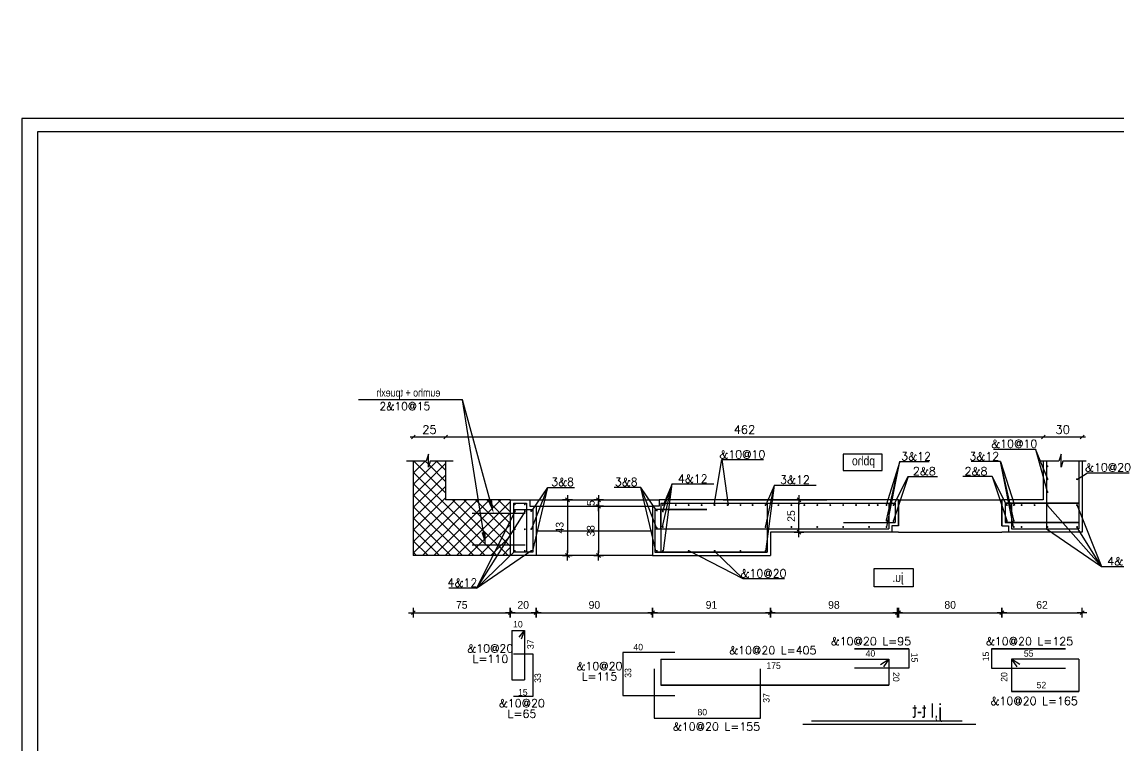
# Model space of a CAD drawing. Extents: x -4581 to 6602, y -3571 to 1684.
# Drawn here: x 2186 to 3880, y -2464 to -1347 of the extents above; entities that cross this region are included whole.
import ezdxf
from ezdxf import colors
from ezdxf.entities.mleader import LeaderData, LeaderLine
from ezdxf.enums import TextEntityAlignment as Align
from ezdxf.math import Vec2, Vec3

# ---------------------------------------------------------------- set-up
doc = ezdxf.new("R2010")
doc.units = 0
doc.header["$LTSCALE"] = 25
doc.header["$MEASUREMENT"] = 0
doc.header["$PDMODE"] = 2
doc.header["$PDSIZE"] = 5
doc.layers.get('0').update_dxf_attribs({"linetype": 'CONTINUOUS'})
doc.layers.get('DEFPOINTS').update_dxf_attribs({"linetype": 'CONTINUOUS'})
for name, color, linetype in [('A-SY', 5, 'CONTINUOUS'), ('A-TX', 3, 'CONTINUOUS'), ('DIM', 2, 'CONTINUOUS'), ('DIMS', 2, 'CONTINUOUS'), ('RAM', 4, 'CONTINUOUS'), ('S-BM', 1, 'CONTINUOUS'), ('S-DM', 2, 'CONTINUOUS'), ('S-IR', 7, 'CONTINUOUS'), ('S-IR1', 4, 'CONTINUOUS'), ('S-SY', 2, 'CONTINUOUS'), ('S-TX', 3, 'CONTINUOUS'), ('S-TX1', 4, 'CONTINUOUS'), ('TEXT-K', 4, 'CONTINUOUS')]:
    doc.layers.add(name, color=color, linetype=linetype)
doc.styles.add('ATIR', font='ATIR')
doc.styles.get("Standard").update_dxf_attribs({"font": 'HEB', "height": 18})
doc.styles.add('STANDART', font='txt')
doc.styles.add('TECHNO', font='techno_m.shx')
doc.styles.add('TECHNO_M', font='techno_m')
doc.styles.add('TXT', font='txtn')
doc.dimstyles.new('25', dxfattribs={"dimtxt": 13, "dimasz": 6, "dimexe": 6, "dimexo": 6, "dimgap": 5, "dimtad": 1, "dimdec": 0, "dimlfac": 0.5, "dimdsep": 46, "dimtxsty": 'TXT', "dimblk1": 'OBLIQUE', "dimblk2": 'OBLIQUE', "dimsah": 1, "dimcen": 0, "dimdle": 5, "dimse1": 1, "dimse2": 1, "dimadec": 0, "dimazin": 0, "dimtfac": 1, "dimtdec": 0, "dimtix": 1, "dimtmove": 2, "dimatfit": 3, "dimldrblk": 'OBLIQUE', "dimfxl": 1, "dimtolj": 1, "dimarcsym": 0})
doc.dimstyles.new('t-25(x2)', dxfattribs={"dimtxt": 12, "dimasz": 4, "dimexe": 0, "dimexo": 0, "dimgap": 0.1, "dimtad": 0, "dimdec": 0, "dimlfac": 0.5, "dimdsep": 46, "dimtxsty": 'ATIR', "dimblk": 'TICK', "dimcen": 0, "dimse1": 1, "dimse2": 1, "dimadec": 0, "dimazin": 0, "dimtfac": 1, "dimtdec": 0, "dimtix": 1, "dimtofl": 0, "dimtmove": 2, "dimatfit": 3, "dimldrblk": 'TICK', "dimfxl": 0, "dimtvp": 1, "dimtolj": 1, "dimarcsym": 0})

# ---------------------------------------------------------------- blocks, each defined once
blk = doc.blocks.new('TICK', base_point=(1987.68, 2056.3))
at = {"layer": 'DIMS', "linetype": 'Continuous'}
for p, q in [((1989.55, 2056.3), (1985.8, 2056.3)), ((1988.43, 2057.05), (1986.93, 2055.55)), ((1987.68, 2054.42), (1987.68, 2058.17))]:
    blk.add_line(p, q, dxfattribs=at)
blk = doc.blocks.new('*D13')
at = {"layer": 'DEFPOINTS', "color": 0, "transparency": 16777216}
for p in [(3077, -2095.5), (3153.4, -2085.5), (3160.6, -2095.5)]:
    blk.add_point(p, dxfattribs=at)
at = {"layer": 'DIM', "color": 0, "lineweight": -2, "transparency": 16777216}
blk.add_line((3077, -2089.5), (3077, -2091.5), dxfattribs=at)
at = {"layer": 'DIM', "color": 0, "lineweight": -2, "transparency": 16777216, "xscale": 4, "yscale": 4, "zscale": 4}
for p, rotation in [((3077, -2085.5), 90), ((3077, -2095.5), 270)]:
    blk.add_blockref('TICK', p, dxfattribs=dict(at, rotation=rotation))
at = {"layer": 'DIM', "color": 0, "transparency": 16777216, "insert": (3065, -2090.5), "char_height": 12, "attachment_point": 5, "rotation": 90, "style": 'ATIR'}
blk.add_mtext('\\A1;5', dxfattribs=at)
blk = doc.blocks.new('*D14')
at = {"layer": 'DEFPOINTS', "color": 0, "transparency": 16777216}
for p in [(3160.6, -2095.5), (3077, -2171.5), (3161.4, -2171.5)]:
    blk.add_point(p, dxfattribs=at)
at = {"layer": 'DIM', "color": 0, "lineweight": -2, "transparency": 16777216}
blk.add_line((3077, -2099.5), (3077, -2167.5), dxfattribs=at)
at = {"layer": 'DIM', "color": 0, "lineweight": -2, "transparency": 16777216, "xscale": 4, "yscale": 4, "zscale": 4}
for p, rotation in [((3077, -2095.5), 90), ((3077, -2171.5), 270)]:
    blk.add_blockref('TICK', p, dxfattribs=dict(at, rotation=rotation))
at = {"layer": 'DIM', "color": 0, "transparency": 16777216, "insert": (3065, -2133.5), "char_height": 12, "attachment_point": 5, "rotation": 90, "style": 'ATIR'}
blk.add_mtext('\\A1;38', dxfattribs=at)
blk = doc.blocks.new('*D12')
at = {"layer": 'DEFPOINTS', "color": 0, "transparency": 16777216}
for p in [(3162.5, -2085.5), (3029, -2171.5), (3170.4, -2171.5)]:
    blk.add_point(p, dxfattribs=at)
at = {"layer": 'DIM', "color": 0, "lineweight": -2, "transparency": 16777216}
blk.add_line((3029, -2089.5), (3029, -2167.5), dxfattribs=at)
at = {"layer": 'DIM', "color": 0, "lineweight": -2, "transparency": 16777216, "xscale": 4, "yscale": 4, "zscale": 4}
for p, rotation in [((3029, -2085.5), 90), ((3029, -2171.5), 270)]:
    blk.add_blockref('TICK', p, dxfattribs=dict(at, rotation=rotation))
at = {"layer": 'DIM', "color": 0, "transparency": 16777216, "insert": (3017, -2128.5), "char_height": 12, "attachment_point": 5, "rotation": 90, "style": 'ATIR'}
blk.add_mtext('\\A1;43', dxfattribs=at)
blk = doc.blocks.new('*D74')
at = {"layer": 'DEFPOINTS', "color": 0, "transparency": 16777216}
for p in [(2790.6, -2171.5), (2940.6, -2171.5), (2940.6, -2259.8)]:
    blk.add_point(p, dxfattribs=at)
at = {"layer": 'DIM', "color": 0, "lineweight": -2, "transparency": 16777216}
blk.add_line((2794.6, -2259.8), (2936.6, -2259.8), dxfattribs=at)
at = {"layer": 'DIM', "color": 0, "lineweight": -2, "transparency": 16777216, "xscale": 4, "yscale": 4, "zscale": 4, "rotation": 180}
blk.add_blockref('TICK', (2790.6, -2259.8), dxfattribs=at)
at = {"layer": 'DIM', "color": 0, "lineweight": -2, "transparency": 16777216, "xscale": 4, "yscale": 4, "zscale": 4}
blk.add_blockref('TICK', (2940.6, -2259.8), dxfattribs=at)
at = {"layer": 'DIM', "color": 0, "transparency": 16777216, "insert": (2865.6, -2247.8), "char_height": 12, "attachment_point": 5, "style": 'ATIR'}
blk.add_mtext('\\A1;75', dxfattribs=at)
blk = doc.blocks.new('*D75')
at = {"layer": 'DEFPOINTS', "color": 0, "transparency": 16777216}
for p in [(2940.6, -2171.5), (2980.6, -2171.5), (2980.6, -2259.8)]:
    blk.add_point(p, dxfattribs=at)
at = {"layer": 'DIM', "color": 0, "lineweight": -2, "transparency": 16777216}
blk.add_line((2944.6, -2259.8), (2976.6, -2259.8), dxfattribs=at)
at = {"layer": 'DIM', "color": 0, "lineweight": -2, "transparency": 16777216, "xscale": 4, "yscale": 4, "zscale": 4, "rotation": 180}
blk.add_blockref('TICK', (2940.6, -2259.8), dxfattribs=at)
at = {"layer": 'DIM', "color": 0, "lineweight": -2, "transparency": 16777216, "xscale": 4, "yscale": 4, "zscale": 4}
blk.add_blockref('TICK', (2980.6, -2259.8), dxfattribs=at)
at = {"layer": 'DIM', "color": 0, "transparency": 16777216, "insert": (2960.6, -2247.8), "char_height": 12, "attachment_point": 5, "style": 'ATIR'}
blk.add_mtext('\\A1;20', dxfattribs=at)
blk = doc.blocks.new('*D76')
at = {"layer": 'DEFPOINTS', "color": 0, "transparency": 16777216}
for p in [(2980.6, -2171.5), (3160.6, -2171.5), (3160.6, -2259.8)]:
    blk.add_point(p, dxfattribs=at)
at = {"layer": 'DIM', "color": 0, "lineweight": -2, "transparency": 16777216}
blk.add_line((2984.6, -2259.8), (3156.6, -2259.8), dxfattribs=at)
at = {"layer": 'DIM', "color": 0, "lineweight": -2, "transparency": 16777216, "xscale": 4, "yscale": 4, "zscale": 4, "rotation": 180}
blk.add_blockref('TICK', (2980.6, -2259.8), dxfattribs=at)
at = {"layer": 'DIM', "color": 0, "lineweight": -2, "transparency": 16777216, "xscale": 4, "yscale": 4, "zscale": 4}
blk.add_blockref('TICK', (3160.6, -2259.8), dxfattribs=at)
at = {"layer": 'DIM', "color": 0, "transparency": 16777216, "insert": (3070.6, -2247.8), "char_height": 12, "attachment_point": 5, "style": 'ATIR'}
blk.add_mtext('\\A1;90', dxfattribs=at)
blk = doc.blocks.new('*D77')
at = {"layer": 'DEFPOINTS', "color": 0, "transparency": 16777216}
for p in [(3160.6, -2171.5), (3342.6, -2171.5), (3342.6, -2259.8)]:
    blk.add_point(p, dxfattribs=at)
at = {"layer": 'DIM', "color": 0, "lineweight": -2, "transparency": 16777216}
blk.add_line((3164.6, -2259.8), (3338.6, -2259.8), dxfattribs=at)
at = {"layer": 'DIM', "color": 0, "lineweight": -2, "transparency": 16777216, "xscale": 4, "yscale": 4, "zscale": 4, "rotation": 180}
blk.add_blockref('TICK', (3160.6, -2259.8), dxfattribs=at)
at = {"layer": 'DIM', "color": 0, "lineweight": -2, "transparency": 16777216, "xscale": 4, "yscale": 4, "zscale": 4}
blk.add_blockref('TICK', (3342.6, -2259.8), dxfattribs=at)
at = {"layer": 'DIM', "color": 0, "transparency": 16777216, "insert": (3251.6, -2247.8), "char_height": 12, "attachment_point": 5, "style": 'ATIR'}
blk.add_mtext('\\A1;91', dxfattribs=at)
blk = doc.blocks.new('*D78')
at = {"layer": 'DEFPOINTS', "color": 0, "transparency": 16777216}
for p in [(3342.6, -2135.5), (3539.3, -2135.5), (3539.3, -2259.8)]:
    blk.add_point(p, dxfattribs=at)
at = {"layer": 'DIM', "color": 0, "lineweight": -2, "transparency": 16777216}
blk.add_line((3346.6, -2259.8), (3535.3, -2259.8), dxfattribs=at)
at = {"layer": 'DIM', "color": 0, "lineweight": -2, "transparency": 16777216, "xscale": 4, "yscale": 4, "zscale": 4, "rotation": 180}
blk.add_blockref('TICK', (3342.6, -2259.8), dxfattribs=at)
at = {"layer": 'DIM', "color": 0, "lineweight": -2, "transparency": 16777216, "xscale": 4, "yscale": 4, "zscale": 4}
blk.add_blockref('TICK', (3539.3, -2259.8), dxfattribs=at)
at = {"layer": 'DIM', "color": 0, "transparency": 16777216, "insert": (3440.9, -2247.8), "char_height": 12, "attachment_point": 5, "style": 'ATIR'}
blk.add_mtext('\\A1;98', dxfattribs=at)
blk = doc.blocks.new('*D79')
at = {"layer": 'DEFPOINTS', "color": 0, "transparency": 16777216}
for p in [(3540.6, -2135.5), (3700.6, -2135.5), (3700.6, -2259.8)]:
    blk.add_point(p, dxfattribs=at)
at = {"layer": 'DIM', "color": 0, "lineweight": -2, "transparency": 16777216}
blk.add_line((3544.6, -2259.8), (3696.6, -2259.8), dxfattribs=at)
at = {"layer": 'DIM', "color": 0, "lineweight": -2, "transparency": 16777216, "xscale": 4, "yscale": 4, "zscale": 4, "rotation": 180}
blk.add_blockref('TICK', (3540.6, -2259.8), dxfattribs=at)
at = {"layer": 'DIM', "color": 0, "lineweight": -2, "transparency": 16777216, "xscale": 4, "yscale": 4, "zscale": 4}
blk.add_blockref('TICK', (3700.6, -2259.8), dxfattribs=at)
at = {"layer": 'DIM', "color": 0, "transparency": 16777216, "insert": (3620.6, -2247.8), "char_height": 12, "attachment_point": 5, "style": 'ATIR'}
blk.add_mtext('\\A1;80', dxfattribs=at)
blk = doc.blocks.new('*D80')
at = {"layer": 'DEFPOINTS', "color": 0, "transparency": 16777216}
for p in [(3700.6, -2135.5), (3824.6, -2135.5), (3824.6, -2259.8)]:
    blk.add_point(p, dxfattribs=at)
at = {"layer": 'DIM', "color": 0, "lineweight": -2, "transparency": 16777216}
blk.add_line((3704.6, -2259.8), (3820.6, -2259.8), dxfattribs=at)
at = {"layer": 'DIM', "color": 0, "lineweight": -2, "transparency": 16777216, "xscale": 4, "yscale": 4, "zscale": 4, "rotation": 180}
blk.add_blockref('TICK', (3700.6, -2259.8), dxfattribs=at)
at = {"layer": 'DIM', "color": 0, "lineweight": -2, "transparency": 16777216, "xscale": 4, "yscale": 4, "zscale": 4}
blk.add_blockref('TICK', (3824.6, -2259.8), dxfattribs=at)
at = {"layer": 'DIM', "color": 0, "transparency": 16777216, "insert": (3762.6, -2247.8), "char_height": 12, "attachment_point": 5, "style": 'ATIR'}
blk.add_mtext('\\A1;62', dxfattribs=at)
blk = doc.blocks.new('*D81')
at = {"layer": 'DEFPOINTS', "color": 0, "transparency": 16777216}
for p in [(3386.9, -2085.5), (3429.9, -2085.5), (3342.6, -2135.5)]:
    blk.add_point(p, dxfattribs=at)
at = {"layer": 'DIM', "color": 0, "lineweight": -2, "transparency": 16777216}
blk.add_line((3386.9, -2131.5), (3386.9, -2089.5), dxfattribs=at)
at = {"layer": 'DIM', "color": 0, "lineweight": -2, "transparency": 16777216, "xscale": 4, "yscale": 4, "zscale": 4}
for p, rotation in [((3386.9, -2085.5), 90), ((3386.9, -2135.5), 270)]:
    blk.add_blockref('TICK', p, dxfattribs=dict(at, rotation=rotation))
at = {"layer": 'DIM', "color": 0, "transparency": 16777216, "insert": (3374.9, -2110.5), "char_height": 12, "attachment_point": 5, "rotation": 90, "style": 'ATIR'}
blk.add_mtext('\\A1;25', dxfattribs=at)
blk = doc.blocks.new('_OBLIQUE')
at = {"color": 0, "linetype": 'ByBlock'}
blk.add_line((-0.5, -0.5), (0.5, 0.5), dxfattribs=at)
blk = doc.blocks.new('*D86')
at = {"layer": 'DEFPOINTS', "color": 0, "transparency": 16777216}
for p in [(2840.6, -1988.4), (2790.6, -2025.5), (2840.6, -2085.5)]:
    blk.add_point(p, dxfattribs=at)
at = {"layer": 'DIM', "color": 0, "lineweight": -2, "transparency": 16777216}
blk.add_line((2785.6, -1988.4), (2845.6, -1988.4), dxfattribs=at)
at = {"layer": 'DIM', "color": 0, "lineweight": -2, "transparency": 16777216, "xscale": 6, "yscale": 6, "zscale": 6, "rotation": 180}
blk.add_blockref('_OBLIQUE', (2790.6, -1988.4), dxfattribs=at)
at = {"layer": 'DIM', "color": 0, "lineweight": -2, "transparency": 16777216, "xscale": 6, "yscale": 6, "zscale": 6}
blk.add_blockref('_OBLIQUE', (2840.6, -1988.4), dxfattribs=at)
at = {"layer": 'DIM', "color": 0, "transparency": 16777216, "insert": (2815.6, -1976.9), "char_height": 13, "attachment_point": 5, "style": 'TXT'}
blk.add_mtext('\\A1;25', dxfattribs=at)
blk = doc.blocks.new('*D87')
at = {"layer": 'DEFPOINTS', "color": 0, "transparency": 16777216}
for p in [(3764.6, -1988.4), (3764.6, -2025.5), (2840.6, -2085.5)]:
    blk.add_point(p, dxfattribs=at)
at = {"layer": 'DIM', "color": 0, "lineweight": -2, "transparency": 16777216}
blk.add_line((2835.6, -1988.4), (3769.6, -1988.4), dxfattribs=at)
at = {"layer": 'DIM', "color": 0, "lineweight": -2, "transparency": 16777216, "xscale": 6, "yscale": 6, "zscale": 6, "rotation": 180}
blk.add_blockref('_OBLIQUE', (2840.6, -1988.4), dxfattribs=at)
at = {"layer": 'DIM', "color": 0, "lineweight": -2, "transparency": 16777216, "xscale": 6, "yscale": 6, "zscale": 6}
blk.add_blockref('_OBLIQUE', (3764.6, -1988.4), dxfattribs=at)
at = {"layer": 'DIM', "color": 0, "transparency": 16777216, "insert": (3302.6, -1976.9), "char_height": 13, "attachment_point": 5, "style": 'TXT'}
blk.add_mtext('\\A1;462', dxfattribs=at)
blk = doc.blocks.new('*D88')
at = {"layer": 'DEFPOINTS', "color": 0, "transparency": 16777216}
for p in [(3824.6, -1988.4), (3764.6, -2025.5), (3824.6, -2025.5)]:
    blk.add_point(p, dxfattribs=at)
at = {"layer": 'DIM', "color": 0, "lineweight": -2, "transparency": 16777216}
blk.add_line((3759.6, -1988.4), (3829.6, -1988.4), dxfattribs=at)
at = {"layer": 'DIM', "color": 0, "lineweight": -2, "transparency": 16777216, "xscale": 6, "yscale": 6, "zscale": 6, "rotation": 180}
blk.add_blockref('_OBLIQUE', (3764.6, -1988.4), dxfattribs=at)
at = {"layer": 'DIM', "color": 0, "lineweight": -2, "transparency": 16777216, "xscale": 6, "yscale": 6, "zscale": 6}
blk.add_blockref('_OBLIQUE', (3824.6, -1988.4), dxfattribs=at)
at = {"layer": 'DIM', "color": 0, "transparency": 16777216, "insert": (3794.6, -1976.9), "char_height": 13, "attachment_point": 5, "style": 'TXT'}
blk.add_mtext('\\A1;30', dxfattribs=at)

msp = doc.modelspace()

# ---------------------------------------------------------------- hatches: boundary and pattern name
at = {"layer": 'S-BM'}
h = msp.add_hatch(dxfattribs=at)
h.set_pattern_fill('ANSI37', color=256, scale=100)
h.set_pattern_definition([(45, (-5048.673, 3198.08), (-8.838835, 8.838835), []), (135, (-5048.673, 3198.08), (-8.838835, -8.838835), [])])
h.paths.add_polyline_path([(2940.6, -2085.5), (2840.6, -2085.5), (2840.6, -2025.5), (2816.9, -2025.5), (2814, -2034.8), (2814, -2014.8), (2810.6, -2025.5), (2790.6, -2025.5), (2790.6, -2171.5), (2940.6, -2171.5)])
at = {"layer": 'S-DM'}
h = msp.add_hatch(dxfattribs=at)
h.set_pattern_fill('ANSI31', color=256, scale=100, style=0)
h.paths.add_polyline_path([(3566.8, -1370.4), (3566.8, -1347.3), (3584.8, -1347.3), (3584.8, -1370.4)], flags=9)

# ---------------------------------------------------------------- linework, layer by layer
at = {"layer": 'A-SY'}
msp.add_line((3393, -2432.2), (3660.2, -2432.2), dxfattribs=at)
msp.add_lwpolyline([(6602.5, -1496.4), (2185.6, -1496.4), (2185.6, -3571.4), (6602.5, -3571.4)], close=True, dxfattribs=at)
at = {"layer": 'DIM'}
for p, q in [((3522.9, -2127.4), (3542.9, -2026.4)), ((3718.3, -2127.4), (3698.2, -2026.4)), ((2970.6, -2085.5), (3170.6, -2085.5)), ((2980.6, -2095.5), (3160.6, -2095.5)), ((2980.6, -2133.5), (3160.6, -2133.5)), ((3161.6, -2171.5), (2980.6, -2171.5))]:
    msp.add_line(p, q, dxfattribs=at)
for points in [[(2852.5, -2025.5), (2816.9, -2025.5), (2814, -2034.8), (2814, -2014.8), (2810.6, -2025.5), (2779.9, -2025.5)], [(3771.8, -2053.6), (3752.3, -2007), (3771, -2074.4)], [(3830.6, -2025.5), (3795, -2025.5), (3792, -2034.8), (3792, -2014.8), (3788.6, -2025.5), (3757.9, -2025.5)], [(3255.7, -2093.6), (3267.4, -2023.4), (3277.2, -2093.6)], [(3522.1, -2116.9), (3542.9, -2026.4), (3521.4, -2093.6)], [(3542.9, -2026.4), (3588.2, -2026.4)], [(3698.2, -2026.4), (3653, -2026.4)], [(3719, -2116.9), (3698.2, -2026.4), (3719.8, -2093.6)], [(3532.9, -2094.4), (3555.7, -2049.5), (3532.9, -2117.4)], [(3555.7, -2049.5), (3600.9, -2049.5)], [(3685.5, -2049.5), (3640.2, -2049.5)], [(3708.2, -2094.4), (3685.5, -2049.5), (3708.2, -2117.4)], [(3817.5, -2053.6), (3832.8, -2043.5)], [(2974.1, -2129.7), (2998.6, -2066.3)], [(3167.1, -2129.7), (3142.6, -2066.3)], [(3175.7, -2127.4), (3190.9, -2060.9)], [(3335.1, -2128.1), (3348.8, -2062.6)], [(3244.2, -2100.5), (3164.2, -2100.4), (3164.2, -2166.5), (3244.2, -2166.5)], [(3816.7, -2094.4), (3854.7, -2188.5), (3771, -2094.4)], [(3769.6, -2130.5), (3854.7, -2188.5), (3816.7, -2128.1)], [(3217.2, -2164.3), (3300.2, -2207.2), (3255.7, -2164.3)]]:
    msp.add_lwpolyline(points, dxfattribs=at)
at = {"layer": 'RAM'}
msp.add_lwpolyline([(6577.5, -3551.4), (2210.4, -3551.4), (2210.4, -1516.4), (6577.5, -1516.4)], close=True, dxfattribs=at)
at = {"layer": 'S-BM'}
for p, q in [((2790.6, -2025.5), (2790.6, -2171.5)), ((2840.6, -2025.5), (2840.6, -2085.5)), ((3764.6, -2025.5), (3764.6, -2085.5)), ((3824.6, -2025.5), (3824.6, -2135.5)), ((2940.6, -2085.5), (2840.6, -2085.5)), ((2940.6, -2085.5), (2940.6, -2171.5)), ((2940.6, -2085.5), (2940.6, -2171.5)), ((3170.6, -2095.5), (3160.6, -2095.5)), ((3160.6, -2095.5), (3160.6, -2151.5)), ((3540.6, -2085.5), (3170.6, -2085.5)), ((3170.6, -2085.5), (3170.6, -2095.5)), ((3269.9, -2085.5), (3429.9, -2085.5)), ((3540.6, -2085.5), (3700.6, -2085.5)), ((3540.6, -2125.5), (3540.6, -2085.5)), ((3540.6, -2085.5), (3540.6, -2125.5)), ((3700.6, -2125.5), (3700.6, -2085.5)), ((3700.6, -2085.5), (3700.6, -2125.5)), ((3540.6, -2125.5), (3530.6, -2125.5)), ((3530.6, -2125.5), (3530.6, -2135.5)), ((3700.6, -2125.5), (3710.6, -2125.5)), ((3710.6, -2125.5), (3710.6, -2135.5)), ((3710.6, -2125.5), (3710.6, -2135.5)), ((3160.6, -2151.5), (3160.6, -2151.5)), ((3160.6, -2151.5), (3160.6, -2171.5)), ((3342.6, -2135.5), (3342.6, -2171.5)), ((3540.6, -2135.5), (3342.6, -2135.5)), ((3540.6, -2135.5), (3700.6, -2135.5)), ((3824.6, -2135.5), (3700.6, -2135.5)), ((3160.6, -2171.5), (3342.6, -2171.5))]:
    msp.add_line(p, q, dxfattribs=at)
for points in [[(2940.6, -2085.5), (2970.6, -2085.5), (2970.6, -2095.5), (2980.6, -2095.5), (2980.6, -2171.5), (2790.6, -2171.5)], [(2940.6, -2085.5), (2970.6, -2085.5), (2970.6, -2095.5), (2980.6, -2095.5)], [(2980.6, -2095.5), (2980.6, -2171.5)], [(3540.6, -2085.5), (3170.6, -2085.5), (3170.6, -2095.5), (3160.6, -2095.5), (3160.6, -2151.5), (3160.6, -2151.5), (3160.6, -2171.5), (3342.6, -2171.5)], [(3764.6, -2085.5), (3700.6, -2085.5)]]:
    msp.add_lwpolyline(points, dxfattribs=at)
at = {"layer": 'S-IR'}
for p, q in [((2942.8, -2287.3), (2962.8, -2287.3)), ((2942.8, -2287.3), (2942.8, -2363.3)), ((2962.8, -2287.3), (2962.8, -2363.3)), ((2945.6, -2323.2), (2975.6, -2323.2)), ((2975.6, -2323.2), (2975.6, -2389.2)), ((3173.3, -2331.6), (3525.6, -2331.6)), ((3819.6, -2331.6), (3715.6, -2331.6)), ((2942.8, -2363.3), (2962.8, -2363.3)), ((2975.6, -2389.2), (2945.6, -2389.2))]:
    msp.add_line(p, q, dxfattribs=at)
for points in [[(2954.1, -2297.4), (2962.8, -2287.3), (2957.4, -2300.7)], [(3194.7, -2321.5), (3114.7, -2321.4), (3114.7, -2387.5), (3194.7, -2387.5)], [(3546.5, -2315.5), (3472.5, -2315.5)], [(3556.5, -2315.5), (3472.5, -2315.5)], [(3472.5, -2315.5), (3556.5, -2315.5), (3556.5, -2345.5), (3472.5, -2345.5)], [(3684.7, -2315.5), (3798.7, -2315.5)], [(3798.7, -2315.5), (3684.7, -2315.5), (3684.7, -2345.5), (3798.7, -2345.5)], [(3694.7, -2315.5), (3798.7, -2315.5)], [(3173.3, -2331.6), (3173.3, -2371.6), (3525.6, -2371.6)], [(3525.6, -2331.6), (3525.6, -2371.6), (3173.3, -2371.6)], [(3512.9, -2339.9), (3525.6, -2331.6), (3517.4, -2343.5)], [(3819.6, -2331.6), (3819.6, -2381.6), (3715.6, -2381.6)], [(3715.6, -2331.6), (3715.6, -2381.6), (3819.6, -2381.6)], [(3728.2, -2339.9), (3715.6, -2331.6), (3723.8, -2343.5)], [(3163.2, -2346.7), (3163.2, -2422.7), (3327.5, -2422.7), (3327.5, -2346.7)]]:
    msp.add_lwpolyline(points, dxfattribs=at)
at = {"layer": 'S-IR1'}
for p, q in [((3769.6, -2025.5), (3769.6, -2130.5)), ((3819.6, -2025.5), (3819.6, -2130.5)), ((2945.6, -2090.5), (2945.6, -2166.5)), ((2945.6, -2090.5), (2965.6, -2090.5)), ((2945.6, -2100.5), (2975.6, -2100.5)), ((2965.6, -2090.5), (2965.6, -2166.5)), ((2975.6, -2100.5), (2975.6, -2166.5)), ((3173.3, -2090.5), (3173.3, -2130.5)), ((3173.3, -2090.5), (3173.3, -2130.5)), ((3337.6, -2090.5), (3337.6, -2166.5)), ((3525.6, -2090.5), (3525.6, -2130.5)), ((3705.6, -2090.5), (3705.6, -2120.5)), ((3715.6, -2090.5), (3715.6, -2130.5)), ((3715.6, -2090.5), (3715.6, -2130.5)), ((3164.2, -2130.5), (3525.6, -2130.5)), ((3455.6, -2120.5), (3535.6, -2120.5)), ((3455.6, -2120.5), (3535.6, -2120.5)), ((3819.6, -2120.5), (3705.6, -2120.5)), ((3785.6, -2120.5), (3705.6, -2120.5)), ((3715.6, -2130.5), (3819.6, -2130.5)), ((3715.6, -2130.5), (3819.6, -2130.5)), ((2975.6, -2166.5), (2945.6, -2166.5))]:
    msp.add_line(p, q, dxfattribs=at)
at = {"layer": 'S-IR1', "const_width": 1.5}
for points in [[(3771.8, -2033.6, -1), (3770.3, -2033.6, -1)], [(3771.8, -2053.6, -1), (3770.3, -2053.6, -1)], [(3817.5, -2053.6, -1), (3816, -2053.6, -1)], [(3771.8, -2073.6, -1), (3770.3, -2073.6, -1)], [(2946.8, -2092.3, 1), (2948.3, -2092.3, 1)], [(2962.3, -2092.3, 1), (2963.8, -2092.3, 1)], [(3166.4, -2101.9, 1), (3167.9, -2101.9, 1)], [(3175.7, -2093.6, 1), (3177.2, -2093.6, 1)], [(3195.7, -2093.6, 1), (3197.2, -2093.6, 1)], [(3215.7, -2093.6, 1), (3217.2, -2093.6, 1)], [(3235.7, -2093.6, 1), (3237.2, -2093.6, 1)], [(3255.7, -2093.6, 1), (3257.2, -2093.6, 1)], [(3275.7, -2093.6, 1), (3277.2, -2093.6, 1)], [(3295.7, -2093.6, 1), (3297.2, -2093.6, 1)], [(3314.4, -2093.6, 1), (3315.9, -2093.6, 1)], [(3334.4, -2093.6, 1), (3335.9, -2093.6, 1)], [(3354.4, -2093.6, 1), (3355.9, -2093.6, 1)], [(3374.4, -2093.6, 1), (3375.9, -2093.6, 1)], [(3394.4, -2093.6, 1), (3395.9, -2093.6, 1)], [(3414.4, -2093.6, 1), (3415.9, -2093.6, 1)], [(3434.4, -2093.6, 1), (3435.9, -2093.6, 1)], [(3454.4, -2093.6, 1), (3455.9, -2093.6, 1)], [(3474.4, -2093.6, 1), (3475.9, -2093.6, 1)], [(3494.4, -2093.6, 1), (3495.9, -2093.6, 1)], [(3507.9, -2093.6, 1), (3509.4, -2093.6, 1)], [(3521.4, -2093.6, 1), (3522.9, -2093.6, 1)], [(3532.2, -2093.6, 1), (3533.7, -2093.6, 1)], [(3709, -2093.6, -1), (3707.5, -2093.6, -1)], [(3719.8, -2093.6, -1), (3718.3, -2093.6, -1)], [(3731.8, -2093.6, -1), (3730.3, -2093.6, -1)], [(3751.8, -2093.6, -1), (3750.3, -2093.6, -1)], [(3771.8, -2093.6, -1), (3770.3, -2093.6, -1)], [(3817.5, -2093.6, -1), (3816, -2093.6, -1)], [(2946.8, -2102.8, 1), (2948.3, -2102.8, 1)], [(2962.3, -2102.8, 1), (2963.8, -2102.8, 1)], [(2972.2, -2102.8, 1), (2973.7, -2102.8, 1)], [(3175.7, -2103.4, 1), (3177.2, -2103.4, 1)], [(3521.4, -2117.6, 1), (3522.9, -2117.6, 1)], [(3532.2, -2118.2, 1), (3533.7, -2118.2, 1)], [(3709, -2118.2, -1), (3707.5, -2118.2, -1)], [(3719.8, -2117.6, -1), (3718.3, -2117.6, -1)], [(2946.8, -2130.9, 1), (2948.3, -2130.9, 1)], [(2962.3, -2130.9, 1), (2963.8, -2130.9, 1)], [(2972.2, -2130.6, 1), (2973.7, -2130.6, 1)], [(3166.4, -2129, 1), (3167.9, -2129, 1)], [(3175.7, -2127.4, 1), (3177.2, -2127.4, 1)], [(3334.4, -2127.4, 1), (3335.9, -2127.4, 1)], [(3374.4, -2127.4, 1), (3375.9, -2127.4, 1)], [(3414.4, -2127.4, 1), (3415.9, -2127.4, 1)], [(3454.4, -2127.4, 1), (3455.9, -2127.4, 1)], [(3494.4, -2127.4, 1), (3495.9, -2127.4, 1)], [(3521.4, -2127.4, 1), (3522.9, -2127.4, 1)], [(3719.8, -2127.4, -1), (3718.3, -2127.4, -1)], [(3731.8, -2127.4, -1), (3730.3, -2127.4, -1)], [(3771.8, -2127.4, -1), (3770.3, -2127.4, -1)], [(3817.5, -2127.4, -1), (3816, -2127.4, -1)], [(2946.8, -2164.3, 1), (2948.3, -2164.3, 1)], [(2962.3, -2164.3, 1), (2963.8, -2164.3, 1)], [(2972.2, -2164.3, 1), (2973.7, -2164.3, 1)], [(3166.4, -2164.3, 1), (3167.9, -2164.3, 1)], [(3175.7, -2164.3, 1), (3177.2, -2164.3, 1)], [(3215.7, -2164.3, 1), (3217.2, -2164.3, 1)], [(3255.7, -2164.3, 1), (3257.2, -2164.3, 1)], [(3295.7, -2164.3, 1), (3297.2, -2164.3, 1)], [(3334.4, -2164.3, 1), (3335.9, -2164.3, 1)]]:
    msp.add_lwpolyline(points, format="xyb", close=True, dxfattribs=at)
at = {"layer": 'S-IR1'}
for points in [[(3244.2, -2100.4), (3164.2, -2100.4), (3164.2, -2166.5), (3337.6, -2166.5)], [(3173.3, -2090.5), (3535.6, -2090.5), (3535.6, -2120.5)], [(3173.3, -2090.5), (3173.3, -2166.5)], [(3173.3, -2130.5), (3173.3, -2100.5), (3244.2, -2100.5)], [(3173.3, -2130.5), (3173.3, -2100.5), (3244.2, -2100.5)], [(3705.6, -2090.5), (3819.6, -2090.5)], [(3819.6, -2090.5), (3705.6, -2090.5), (3705.6, -2120.5), (3819.6, -2120.5)], [(3715.6, -2090.5), (3819.6, -2090.5)], [(2881.7, -2106.1), (2963.8, -2106.1)], [(2881.7, -2155.2), (2963.8, -2155.2)], [(3337.6, -2166.5), (3165.6, -2166.5)]]:
    msp.add_lwpolyline(points, dxfattribs=at)
at = {"layer": 'S-SY'}
for p, q in [((3687.8, -2007), (3752.3, -2007)), ((3267.4, -2023.4), (3331.9, -2023.4)), ((3832.8, -2043.5), (3897.3, -2043.5)), ((2974.6, -2101.8), (2998.6, -2066.3)), ((3166.6, -2101.8), (3142.6, -2066.3)), ((3176.5, -2102.7), (3190.9, -2060.9)), ((3190.9, -2060.9), (3177.3, -2092.7)), ((3177.6, -2164.3), (3190.9, -2060.9)), ((3190.9, -2060.9), (3255.4, -2060.9)), ((3348.8, -2062.6), (3335.1, -2094.4)), ((3335.5, -2165.9), (3348.8, -2062.6)), ((3348.8, -2062.6), (3413.2, -2062.6)), ((2963.8, -2102.8), (2888.2, -2222)), ((2948.3, -2102.8), (2888.2, -2222)), ((2888.2, -2222), (2972.2, -2164.3)), ((2888.2, -2222), (2947.6, -2165)), ((3854.7, -2188.5), (3919.2, -2188.5)), ((3300.2, -2207.2), (3364.7, -2207.2)), ((2888.2, -2222), (2845.7, -2222))]:
    msp.add_line(p, q, dxfattribs=at)
for points in [[(2975.4, -2164.3), (2998.6, -2066.3), (3040, -2066.3)], [(3165.8, -2164.3), (3142.6, -2066.3), (3101.3, -2066.3)]]:
    msp.add_lwpolyline(points, dxfattribs=at)
at = {"layer": 'S-TX1'}
msp.add_line((3406, -2426.9), (3639.3, -2426.9), dxfattribs=at)
at = {"layer": 'TEXT-K'}
for points in [[(3455.4, -2014.7), (3455.4, -2040.1), (3515.7, -2040.1), (3515.7, -2014.7)], [(3503, -2220.1), (3503, -2191.3), (3563.3, -2191.3), (3563.3, -2220.1)]]:
    msp.add_lwpolyline(points, close=True, dxfattribs=at)

# ---------------------------------------------------------------- texts
at = {"layer": 'A-TX', "style": 'TECHNO', "text_generation_flag": 2}
msp.add_text('eumho + tpuexh ', height=12, dxfattribs=at).set_placement((2781, -1925.9), align=Align.CENTER)
at = {"layer": 'A-TX', "style": 'TXT'}
msp.add_text('2&10@15', height=12, dxfattribs=at).set_placement((2777.5, -1946.8), align=Align.CENTER)
at = {"layer": 'S-TX', "style": 'TXT'}
for s, p in [('&10@10', (3719.6, -2005.1)), ('&10@10', (3299.3, -2021.5)), ('3&12', (3567.8, -2024.5)), ('&10@20', (3864.6, -2041.6)), ('4&12', (3222.7, -2059)), ('3&12', (3380.6, -2060.6)), ('2&8', (3580.6, -2047.5)), ('3&8', (3119.8, -2064.1)), ('4&12', (3886.5, -2186.6)), ('&10@20', (3332, -2205.3))]:
    msp.add_text(s, height=12.5, rotation=360, dxfattribs=at).set_placement(p, align=Align.CENTER)
for s, p in [('3&12', (3673.3, -2024.5)), ('2&8', (3660.6, -2047.5)), ('3&8', (3021.4, -2064.1)), ('4&12', (2866.5, -2219.6)), ('&10@20 L=95', (3498, -2310.2)), ('&10@20 L=125', (3743.2, -2310.2)), ('&10@20', (2909.6, -2321.3)), ('&10@20 L=405', (3346.4, -2324.1)), ('L=110', (2909.8, -2337.4)), ('&10@20', (3078.4, -2348.6)), ('L=115', (3078.5, -2364.7)), ('&10@20', (2958.4, -2405.9)), ('&10@20 L=165', (3750.4, -2402.4)), ('L=65', (2958.6, -2422.1)), ('&10@20 L=155', (3259.3, -2442))]:
    msp.add_text(s, height=12.5, dxfattribs=at).set_placement(p, align=Align.CENTER)
at = {"layer": 'S-TX', "style": 'STANDART'}
for s, rotation, p in [('10', 359.9427, (2944.9, -2282.6)), ('37', 89.9427, (2976.8, -2316)), ('40', 359.9427, (3130.9, -2317.9)), ('40', 359.9427, (3489.9, -2327.7)), ('15', 89.9427, (3680.6, -2334.9)), ('55', 0.0573, (3734.5, -2327.7)), ('175', 359.9427, (3336.4, -2346.6)), ('15', 270.0573, (3560.6, -2321.6)), ('33', 89.9427, (2988, -2368.2)), ('33', 89.9427, (3127.5, -2360.3)), ('20', 269.9427, (3532.2, -2351.5)), ('20', 90.0573, (3709, -2366.5)), ('52', 0.0573, (3754.2, -2376.6)), ('15', 359.9427, (2952.5, -2387.8)), ('37', 89.9427, (3341.4, -2398.9)), ('80', 359.9427, (3230, -2418.4))]:
    msp.add_text(s, height=10, rotation=rotation, dxfattribs=at).set_placement(p)
at = {"layer": 'TEXT-K', "style": 'TECHNO_M', "text_generation_flag": 2}
for s, height, p in [('pbho', 14, (3504.5, -2032.2)), ('ju.', 14, (3548, -2212.3)), ('j,l t-t', 21, (3607.8, -2422.1))]:
    msp.add_text(s, height=height, dxfattribs=at).set_placement(p)

# ---------------------------------------------------------------- dimensions: what is measured, and where the dimension line sits
at = {"layer": 'DIM'}
for base, p1, p2, dimstyle, picture, middle in [((2840.6, -1988.4), (2790.6, -2025.5), (2840.6, -2085.5), '25', '*D86', (2815.6, -1976.9)), ((3764.6, -1988.4), (2840.6, -2085.5), (3764.6, -2025.5), '25', '*D87', (3302.6, -1976.9)), ((3824.6, -1988.4), (3764.6, -2025.5), (3824.6, -2025.5), '25', '*D88', (3794.6, -1976.9)), ((3539.3, -2259.8), (3342.6, -2135.5), (3539.3, -2135.5), 't-25(x2)', '*D78', (3440.9, -2247.8)), ((3700.6, -2259.8), (3540.6, -2135.5), (3700.6, -2135.5), 't-25(x2)', '*D79', (3620.6, -2247.8)), ((3824.6, -2259.8), (3700.6, -2135.5), (3824.6, -2135.5), 't-25(x2)', '*D80', (3762.6, -2247.8)), ((2940.6, -2259.8), (2790.6, -2171.5), (2940.6, -2171.5), 't-25(x2)', '*D74', (2865.6, -2247.8)), ((2980.6, -2259.8), (2940.6, -2171.5), (2980.6, -2171.5), 't-25(x2)', '*D75', (2960.6, -2247.8)), ((3160.6, -2259.8), (2980.6, -2171.5), (3160.6, -2171.5), 't-25(x2)', '*D76', (3070.6, -2247.8)), ((3342.6, -2259.8), (3160.6, -2171.5), (3342.6, -2171.5), 't-25(x2)', '*D77', (3251.6, -2247.8))]:
    dim = msp.add_linear_dim(base=base, p1=p1, p2=p2, dimstyle=dimstyle, dxfattribs=at)
    dim.commit()
    dim.dimension.update_dxf_attribs({"geometry": picture, "text_midpoint": middle})
for base, p1, p2, picture, middle in [((3029, -2171.5), (3162.5, -2085.5), (3170.4, -2171.5), '*D12', (3017, -2128.5)), ((3077, -2095.5), (3153.4, -2085.5), (3160.6, -2095.5), '*D13', (3065, -2090.5)), ((3386.9, -2085.5), (3342.6, -2135.5), (3429.9, -2085.5), '*D81', (3374.9, -2110.5)), ((3077, -2171.5), (3160.6, -2095.5), (3161.4, -2171.5), '*D14', (3065, -2133.5))]:
    dim = msp.add_linear_dim(base=base, p1=p1, p2=p2, angle=90, dimstyle='t-25(x2)', dxfattribs=at)
    dim.commit()
    dim.dimension.update_dxf_attribs({"geometry": picture, "text_midpoint": middle})

# ---------------------------------------------------------------- leaders
at = {"layer": 'S-SY'}
ml = msp.add_multileader_mtext('Standard', dxfattribs=at)
ml.set_content('')
ml.set_leader_properties()
ml.build(insert=Vec2(0, 0))
ml.multileader.update_dxf_attribs({"text_right_attachment_type": 6, "dogleg_length": 160.9, "arrow_head_size": 20})
ctx = ml.context
ctx.base_point, ctx.arrow_head_size, ctx.plane_origin = Vec3(2705.9, -1930.8), 20, Vec3(2913, -1967.9)
ctx.right_attachment, ctx.text_align_type = 6, 2
notes = []
notes.append((ctx, [(0, (1, 1, 0), (2866.6, -1930.8), (-1, 0), 160.7, [(0, [(2914.6, -2106.1)], 0, [])])]))
ctx.mtext, ml.multileader.dxf.content_type = None, 0
ml = msp.add_multileader_mtext('Standard', dxfattribs=at)
ml.set_content('')
ml.set_leader_properties()
ml.build(insert=Vec2(0, 0))
ml.multileader.update_dxf_attribs({"text_right_attachment_type": 6, "dogleg_length": 160.9, "arrow_head_size": 20})
ctx = ml.context
ctx.base_point, ctx.arrow_head_size, ctx.plane_origin = Vec3(2730.2, -1930.8), 20, Vec3(2972, -1967.9)
ctx.right_attachment, ctx.text_align_type = 6, 2
notes.append((ctx, [(0, (1, 1, 0), (2866.6, -1930.8), (-1, 0), 136.4, [(0, [(2902.4, -2155.2)], 0, [])])]))
ctx.mtext, ml.multileader.dxf.content_type = None, 0
for ctx, leaders in notes:
    for number, flags, end, landing, length, lines in leaders:
        leader = LeaderData()
        leader.index, (leader.has_last_leader_line, leader.has_dogleg_vector, leader.attachment_direction) = number, flags
        leader.last_leader_point, leader.dogleg_vector, leader.dogleg_length = Vec3(end), Vec3(landing), length
        for number, points, colour, breaks in lines:
            line = LeaderLine()
            line.index, line.vertices, line.color, line.breaks = number, Vec3.list(points), colors.encode_raw_color(colour), breaks
            leader.lines.append(line)
        ctx.leaders.append(leader)

doc.saveas('drawing.dxf')
